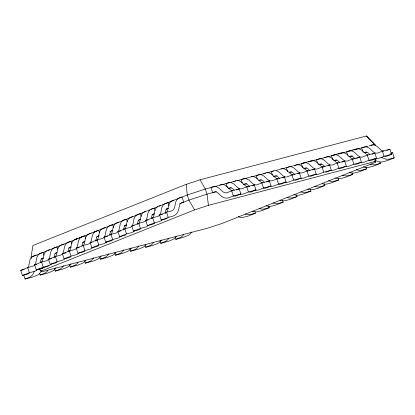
<?xml version="1.0" encoding="UTF-8"?>
<svg xmlns="http://www.w3.org/2000/svg" width="415" height="415" viewBox="0 0 415 415"><rect width="100%" height="100%" fill="white"/><g stroke="black" fill="none" stroke-linecap="round" stroke-linejoin="round"><path stroke-width="0.62" d="M39.181 269.133L41.822 271.794L208.231 227.985L222.087 223.436L375.414 162.286L374.849 161.539L375.295 158.374M31.41 258.41L31.037 257.274L32.899 245.483L186.226 184.333L200.082 179.788L366.492 135.975L375.606 145.385M375.414 162.286L376.006 158.566M40.281 262.633L40.629 260.874A5.39 3.88 68.3 0 1 42.973 258.037M54.054 257.679L54.515 255.334A5.39 3.88 68.3 0 1 56.86 252.496M68.05 251.557L68.397 249.799A5.39 3.88 68.3 0 1 70.742 246.961M81.937 246.017L82.284 244.264A5.39 3.88 68.3 0 1 84.629 241.421M95.704 241.068L96.166 238.724A5.39 3.88 68.3 0 1 98.511 235.886M109.705 234.942L110.053 233.189A5.39 3.88 68.3 0 1 112.398 230.351M123.473 229.993L123.935 227.648A5.39 3.88 68.3 0 1 126.285 224.811M137.36 224.453L137.822 222.113A5.39 3.88 68.3 0 1 140.166 219.276M151.361 218.332L151.708 216.573A5.39 3.88 68.3 0 1 154.053 213.735M165.129 213.383L165.59 211.038A5.39 3.88 68.3 0 1 167.935 208.2M69.056 251.397A8.077 5.82 68.3 0 0 70.503 248.803L71.489 244.046A10.78 7.766 68.3 0 1 75.442 239.258L84.842 235.813L85.77 238.656M82.938 245.862A8.077 5.82 68.3 0 0 84.39 243.263L85.371 238.506A10.78 7.766 68.3 0 1 89.329 233.723L98.723 230.278L99.47 232.55M31.037 257.274L46.677 251.039M47.881 250.556L77.953 238.563M79.151 238.085L89.375 234.008M94.096 232.125L118.503 222.388M119.702 221.911L145.473 211.634M147.87 210.68L149.67 209.959M150.868 209.482L158.058 206.613M159.256 206.136L162.255 204.943M162.364 204.901L173.641 200.398M174.84 199.921L187.243 194.977L205.337 189.038L218.523 185.567M219.125 185.329L220.801 184.685A10.78 7.449 75.3 0 1 226.611 186.268L230.118 189.546A8.077 5.582 75.3 0 0 232.732 190.812M233.593 181.599L235.87 180.717A10.78 7.449 75.3 0 1 241.68 182.299L245.187 185.583A8.077 5.582 75.3 0 0 248.248 186.895M41.132 259.027L43.534 258.068M54.962 253.508L57.005 252.694M68.579 248.082L71.204 247.034M82.627 242.474L85.034 241.514M96.347 237.007L99.242 235.85M110.032 231.549L112.548 230.543M124.116 225.931L126.43 225.008M138.33 220.261L140.742 219.302M151.885 214.856L154.198 213.933M166.031 209.217L168.438 208.252M179.654 203.781L188.913 200.092L207.007 194.147L216.34 191.694M29.18 273.34A13.472 9.706 68.3 0 1 27.131 274.253L22.42 275.493L20.75 270.378L27.691 267.613L32.827 266.228A8.077 5.82 68.3 0 0 35.794 262.643L36.774 257.886A10.78 7.766 68.3 0 1 40.732 253.103L43.186 252.429L44.115 255.267M43.067 267.805A13.472 9.706 68.3 0 1 41.012 268.713L36.307 269.952L34.637 264.843L41.578 262.072L46.713 260.693A8.077 5.82 68.3 0 0 49.676 257.108L50.661 252.351A10.78 7.766 68.3 0 1 54.614 247.568L57.073 246.889L57.815 249.161M56.954 262.264A13.472 9.706 68.3 0 1 54.899 263.177L50.189 264.417L48.519 259.302L55.46 256.537L60.6 255.152A8.077 5.82 68.3 0 0 63.562 251.568L64.543 246.816A10.78 7.766 68.3 0 1 68.501 242.028L70.955 241.354L71.702 243.626M70.835 256.729A13.472 9.706 68.3 0 1 68.786 257.637L64.076 258.877L62.406 253.767L69.347 250.997L74.482 249.617A8.077 5.82 68.3 0 0 77.444 246.033L78.43 241.276A10.78 7.766 68.3 0 1 82.383 236.493M84.722 251.189A13.472 9.706 68.3 0 1 82.668 252.102L77.958 253.342L76.287 248.232L83.228 245.462L88.369 244.082A8.077 5.82 68.3 0 0 91.331 240.493L92.317 235.741A10.78 7.766 68.3 0 1 96.27 230.953M98.604 245.654A13.472 9.706 68.3 0 1 96.555 246.567L91.845 247.807L90.174 242.692L97.115 239.922L102.251 238.542A8.077 5.82 68.3 0 0 105.213 234.957L106.199 230.201A10.78 7.766 68.3 0 1 110.151 225.418L112.61 224.743L113.539 227.581M112.491 240.114A13.472 9.706 68.3 0 1 110.437 241.027L105.726 242.267L104.056 237.157L111.002 234.387L116.138 233.007A8.077 5.82 68.3 0 0 119.1 229.422L120.085 224.665A10.78 7.766 68.3 0 1 124.038 219.877L126.497 219.203L127.239 221.475M125.724 234.957A13.472 9.706 68.3 0 1 124.324 235.492L119.613 236.732L117.943 231.617L124.884 228.852L130.019 227.467A8.077 5.82 68.3 0 0 132.987 223.882L133.967 219.125A10.78 7.766 68.3 0 1 137.925 214.342L140.379 213.668L141.308 216.506M140.26 229.044A13.472 9.706 68.3 0 1 138.205 229.952L133.5 231.191L131.825 226.082L138.771 223.312L143.906 221.932A8.077 5.82 68.3 0 0 146.869 218.347L147.854 213.59A10.78 7.766 68.3 0 1 151.807 208.802L154.266 208.128L155.008 210.4M154.759 223.057A13.472 9.706 68.3 0 1 152.092 224.416L147.382 225.656L145.712 220.541L152.653 217.776L157.788 216.391A8.077 5.82 68.3 0 0 160.755 212.807L161.736 208.05A10.78 7.766 68.3 0 1 165.694 203.267L168.148 202.593L169.076 205.43M159.599 215.006L166.54 212.236L171.675 210.856A8.077 5.82 68.3 0 0 174.637 207.272L175.623 202.515A10.78 7.766 68.3 0 1 179.576 197.732L182.035 197.052L183.705 202.167L181.822 202.66A5.39 3.88 68.3 0 0 179.477 205.503L178.782 209.015A13.472 9.706 68.3 0 1 172.92 216.111L168.21 217.351L161.269 220.116L159.599 215.006L162.493 214.244M263.733 173.662L266.01 172.785A10.78 7.449 75.3 0 1 271.82 174.367L275.327 177.646A8.077 5.582 75.3 0 0 278.387 178.964M228.307 188.462L229.464 188A5.39 3.725 75.3 0 1 232.908 188.939L234.19 190.163M279.399 169.455L281.08 168.817A10.78 7.449 75.3 0 1 286.889 170.399L290.396 173.678A8.077 5.582 75.3 0 0 293.011 174.943M243.377 184.499L244.534 184.037A5.39 3.725 75.3 0 1 247.978 184.971L249.69 186.6M293.867 165.73L296.149 164.848A10.78 7.449 75.3 0 1 301.959 166.431L305.466 169.709A8.077 5.582 75.3 0 0 308.08 170.975M231.684 190.853L226.938 192.716A8.077 5.582 75.3 0 1 222.585 191.533L219.079 188.249A10.78 7.449 75.3 0 0 213.269 186.672L210.986 187.549L212.656 192.664L214.394 191.969A5.39 3.725 75.3 0 1 217.839 192.908L220.401 195.351A13.472 9.306 75.3 0 0 229.018 197.696L233.355 195.963L240.892 193.981L239.222 188.867L231.684 190.853L233.355 195.963M236.55 189.935L239.222 188.867M22.42 275.493L29.361 272.722L34.072 271.483A13.472 9.706 68.3 0 0 37.314 269.605M36.307 269.952L43.248 267.187L47.958 265.948A13.472 9.706 68.3 0 0 51.201 264.07M50.189 264.417L57.13 261.647L61.84 260.407A13.472 9.706 68.3 0 0 65.082 258.529M64.076 258.877L71.017 256.112L75.727 254.872A13.472 9.706 68.3 0 0 78.969 252.994M77.958 253.342L84.904 250.572L89.609 249.332A13.472 9.706 68.3 0 0 92.851 247.459M91.845 247.807L98.786 245.037L103.496 243.797A13.472 9.706 68.3 0 0 106.738 241.919M105.726 242.267L112.672 239.497L117.383 238.257A13.472 9.706 68.3 0 0 120.62 236.384M119.613 236.732L126.554 233.961L131.264 232.722A13.472 9.706 68.3 0 0 134.507 230.844M133.5 231.191L140.441 228.426L145.151 227.187A13.472 9.706 68.3 0 0 148.388 225.309M147.382 225.656L154.323 222.886L159.033 221.646A13.472 9.706 68.3 0 0 162.275 219.768M308.936 161.762L311.219 160.885A10.78 7.449 75.3 0 1 317.029 162.462L320.536 165.746A8.077 5.582 75.3 0 0 323.596 167.058M41.728 268.484L48.669 265.714M249.514 192.197A13.472 9.306 75.3 0 0 251.62 191.746L255.962 190.013L254.291 184.903L246.754 186.885L242.007 188.747A8.077 5.582 75.3 0 1 237.655 187.564L234.148 184.281A10.78 7.449 75.3 0 0 228.338 182.704L226.056 183.58L227.358 187.559M273.516 176.562L274.673 176.1A5.39 3.725 75.3 0 1 278.117 177.039L279.824 178.668M252.154 185.754L254.291 184.903M324.006 157.793L326.289 156.917A10.78 7.449 75.3 0 1 332.099 158.494L335.605 161.777A8.077 5.582 75.3 0 0 338.22 163.043M263.852 188.223A13.472 9.306 75.3 0 0 266.689 187.777L271.031 186.044L269.361 180.935L261.824 182.916L257.077 184.784A8.077 5.582 75.3 0 1 252.719 183.596L249.213 180.318A10.78 7.449 75.3 0 0 243.408 178.735L241.125 179.617L242.241 183.025M39.005 268.764L41.256 271.042L194.583 209.897L208.439 205.347L374.849 161.539M266.689 181.998L269.361 180.935M23.785 275.046L25.087 279.025L29.424 277.293A13.472 9.306 75.3 0 0 34.3 271.249M339.076 153.825L341.358 152.948A10.78 7.449 75.3 0 1 347.168 154.53L350.675 157.809A8.077 5.582 75.3 0 0 353.73 159.127M278.921 184.255A13.472 9.306 75.3 0 0 281.759 183.809L286.101 182.076L284.425 176.966L276.893 178.948L272.141 180.816A8.077 5.582 75.3 0 1 267.789 179.628L264.282 176.349A10.78 7.449 75.3 0 0 258.478 174.767L256.195 175.649L257.31 179.057M303.656 168.625L304.812 168.163A5.39 3.725 75.3 0 1 308.257 169.102L309.964 170.731M240.892 193.981L236.55 195.709A13.472 9.306 75.3 0 1 233.712 196.16M282.293 177.817L284.425 176.966M39.601 273.35L40.156 275.057L44.493 273.324A13.472 9.306 75.3 0 0 47.933 270.43M255.962 190.013L248.424 191.995L244.087 193.727A13.472 9.306 75.3 0 1 240.508 194.09M354.747 149.623L356.428 148.98A10.78 7.449 75.3 0 1 362.233 150.562L365.745 153.841A8.077 5.582 75.3 0 0 367.913 155.008M294.723 180.297A13.472 9.306 75.3 0 0 296.829 179.84L301.171 178.113L299.495 172.998L291.963 174.985L287.211 176.847A8.077 5.582 75.3 0 1 282.859 175.664L279.352 172.381A10.78 7.449 75.3 0 0 273.547 170.798L271.265 171.68L272.38 175.089M318.72 164.662L319.882 164.2A5.39 3.725 75.3 0 1 323.327 165.134L325.033 166.768M297.897 173.636L299.495 172.998M54.484 268.816L55.226 271.088L59.563 269.361A13.472 9.306 75.3 0 0 63.438 265.75M271.031 186.044L263.494 188.031L259.157 189.759A13.472 9.306 75.3 0 1 254.836 189.956M369.215 145.893L371.498 145.011A10.78 7.449 75.3 0 1 377.302 146.594L380.809 149.877A8.077 5.582 75.3 0 0 383.87 151.19M309.792 176.328A13.472 9.306 75.3 0 0 311.898 175.872L316.235 174.144L314.565 169.03L307.033 171.016L302.281 172.879A8.077 5.582 75.3 0 1 297.929 171.696L294.422 168.412A10.78 7.449 75.3 0 0 288.617 166.835L286.334 167.712L287.637 171.691M333.79 160.693L334.947 160.232A5.39 3.725 75.3 0 1 338.396 161.17L339.678 162.39M312.433 169.885L314.565 169.03M69.554 264.848L70.296 267.12L74.633 265.393A13.472 9.306 75.3 0 0 78.072 262.493M286.101 182.076L278.564 184.063L274.227 185.79A13.472 9.306 75.3 0 1 270.647 186.153M325.583 172.287A13.472 9.306 75.3 0 0 326.968 171.909L331.305 170.176L329.635 165.066L322.102 167.048L317.351 168.91A8.077 5.582 75.3 0 1 312.998 167.727L309.491 164.449A10.78 7.449 75.3 0 0 303.687 162.867L301.404 163.743L302.701 167.722M348.859 156.725L350.016 156.263A5.39 3.725 75.3 0 1 353.466 157.202L355.173 158.831M328.032 165.704L329.635 165.066M84.805 261.45L85.366 263.157L89.702 261.424A13.472 9.306 75.3 0 0 93.577 257.819M301.171 178.113L293.633 180.094L289.296 181.827A13.472 9.306 75.3 0 1 284.97 182.024M339.2 168.386A13.472 9.306 75.3 0 0 342.038 167.94L346.375 166.208L344.704 161.098L337.172 163.079L332.42 164.947A8.077 5.582 75.3 0 1 328.068 163.759L324.561 160.481A10.78 7.449 75.3 0 0 318.751 158.898L316.474 159.78L317.589 163.188M363.929 152.756L365.086 152.295A5.39 3.725 75.3 0 1 368.53 153.234L369.817 154.458M342.038 162.161L344.704 161.098M99.875 257.482L100.435 259.188L104.772 257.456A13.472 9.306 75.3 0 0 108.647 253.85M316.235 174.144L308.703 176.126L304.366 177.859A13.472 9.306 75.3 0 1 300.787 178.222M355.001 164.428A13.472 9.306 75.3 0 0 357.108 163.972L361.444 162.244L359.774 157.129L352.242 159.116L347.49 160.978A8.077 5.582 75.3 0 1 343.138 159.796L339.631 156.512A10.78 7.449 75.3 0 0 333.821 154.93L331.544 155.812L332.84 159.785M356.573 158.406L359.774 157.129M114.758 252.948L115.505 255.22L119.842 253.487A13.472 9.306 75.3 0 0 123.712 249.882M331.305 170.176L323.773 172.163L319.431 173.89A13.472 9.306 75.3 0 1 315.11 174.087M369.34 160.455A13.472 9.306 75.3 0 0 372.177 160.003L376.514 158.276L374.844 153.161L367.311 155.148L362.56 157.01A8.077 5.582 75.3 0 1 358.207 155.827L354.701 152.544A10.78 7.449 75.3 0 0 348.89 150.967L346.613 151.843L347.723 155.251M372.172 154.23L374.844 153.161M129.828 248.979L130.575 251.251L134.911 249.524A13.472 9.306 75.3 0 0 138.781 245.913M346.375 166.208L338.842 168.194L334.5 169.922A13.472 9.306 75.3 0 1 330.926 170.285M385.141 156.491A13.472 9.306 75.3 0 0 387.247 156.04L391.584 154.307L389.913 149.198L382.381 151.179L377.629 153.042A8.077 5.582 75.3 0 1 373.277 151.859L369.77 148.575A10.78 7.449 75.3 0 0 363.96 146.998L361.683 147.875L362.793 151.283M386.707 150.474L389.913 149.198M145.084 245.581L145.639 247.288L149.981 245.556A13.472 9.306 75.3 0 0 153.42 242.656M361.444 162.244L353.912 164.226L349.57 165.959A13.472 9.306 75.3 0 1 345.996 166.316M159.967 241.048L160.709 243.32L165.051 241.587A13.472 9.306 75.3 0 0 168.921 237.982M376.514 158.276L368.982 160.257L364.64 161.99A13.472 9.306 75.3 0 1 361.066 162.353M390.842 153.42L392.58 152.73L394.25 157.84L387.309 160.61L382.599 161.85A13.472 9.706 68.3 0 1 375.596 160.47M175.223 237.645L175.778 239.351L180.12 237.619A13.472 9.306 75.3 0 0 183.56 234.724M391.584 154.307L384.051 156.289L379.709 158.022A13.472 9.306 75.3 0 1 376.135 158.385M254.846 211.51L255.401 213.211L248.461 215.982L243.75 217.221A13.472 9.706 68.3 0 1 238.309 216.672M268.733 205.97L269.288 207.676L262.347 210.447L257.637 211.686A13.472 9.706 68.3 0 1 252.19 211.136M282.615 200.435L283.175 202.136L276.229 204.906L271.519 206.146A13.472 9.706 68.3 0 1 266.077 205.601M296.502 194.9L297.057 196.601L290.116 199.371L285.406 200.611A13.472 9.706 68.3 0 1 279.959 200.061M310.384 189.359L310.944 191.066L303.998 193.831L299.293 195.071A13.472 9.706 68.3 0 1 293.846 194.526M324.271 183.824L324.826 185.526L317.885 188.296L313.175 189.536A13.472 9.706 68.3 0 1 307.728 188.986M338.152 178.284L338.713 179.991L331.772 182.756L327.062 183.995A13.472 9.706 68.3 0 1 322.408 183.757M352.039 172.749L352.594 174.45L345.654 177.221L340.943 178.46A13.472 9.706 68.3 0 1 335.496 177.911M365.926 167.209L366.481 168.915L359.54 171.685L354.83 172.925A13.472 9.706 68.3 0 1 349.383 172.375M379.808 161.674L380.363 163.375L373.422 166.145L368.712 167.385A13.472 9.706 68.3 0 1 363.27 166.84M250.463 176.915L250.94 176.754A10.78 7.449 75.3 0 1 256.75 178.331L260.257 181.614A8.077 5.582 75.3 0 0 262.425 182.782M89.329 233.723L91.295 233.173M75.442 239.258L77.901 238.584M303.687 162.867L311.219 160.885M333.821 154.93L341.358 152.948M348.89 150.967L356.428 148.98M219.644 185.272L229.594 182.652M230.839 182.325L235.813 181.013M237.058 180.686L250.121 177.247M251.36 176.92L265.667 173.154M266.912 172.827L273.584 171.068M276.483 170.306L278.802 169.699M281.297 169.04L289.405 166.903M290.65 166.576L292.523 166.083M293.773 165.756L306.618 162.374M308.117 161.98L309.989 161.487M311.24 161.155L336.814 154.422M338.064 154.095L339.932 153.602M341.182 153.275L352.408 150.318M353.658 149.991L368.058 146.199M371.124 145.39L374.864 144.404L375.238 145.541M174.601 199.952L172.635 200.497A10.78 7.766 68.3 0 0 168.682 205.285L167.696 210.037A8.077 5.82 68.3 0 1 166.249 212.636M160.719 205.487L158.748 206.037A10.78 7.766 68.3 0 0 154.795 210.82L153.809 215.577A8.077 5.82 68.3 0 1 152.362 218.176M228.774 188.42L231.264 187.762M243.704 184.488L246.852 183.658M258.633 180.556L261.346 179.845M274.097 176.489L276.992 175.727M289.167 172.521L291.698 171.851M304.174 168.568L306.669 167.909M318.725 164.739L321.641 163.972M334.117 160.683L336.69 160.008M349.088 156.746L352.34 155.89M363.934 152.834L366.829 152.072M147.32 210.898L144.866 211.572A10.78 7.766 68.3 0 0 140.913 216.36L139.928 221.112A8.077 5.82 68.3 0 1 138.797 223.363M132.95 216.563L130.979 217.112A10.78 7.766 68.3 0 0 127.026 221.895L126.041 226.652A8.077 5.82 68.3 0 1 124.593 229.251M119.551 221.973L117.097 222.648A10.78 7.766 68.3 0 0 113.139 227.43L112.159 232.187A8.077 5.82 68.3 0 1 110.364 235.098M105.669 227.508L103.211 228.188A10.78 7.766 68.3 0 0 99.258 232.971L98.272 237.728A8.077 5.82 68.3 0 1 97.141 239.974M390.842 153.187L392.58 152.73M145.712 220.541L148.031 219.934M131.825 226.082L134.144 225.47M64.014 244.124L61.555 244.798A10.78 7.766 68.3 0 0 57.602 249.581L56.616 254.338A8.077 5.82 68.3 0 1 54.827 257.243M394.25 157.84L389.54 159.08A13.472 9.706 68.3 0 1 381.779 157.181M161.269 220.116L165.974 218.876A13.472 9.706 68.3 0 0 167.375 218.342M117.943 231.617L120.838 230.854M49.639 249.788L47.673 250.333A10.78 7.766 68.3 0 0 43.72 255.121L42.735 259.873A8.077 5.82 68.3 0 1 41.287 262.472M380.363 163.375L375.658 164.615A13.472 9.706 68.3 0 1 370.211 164.07M104.056 237.157L107.537 236.239M36.245 255.194L33.786 255.873A10.78 7.766 68.3 0 0 29.833 260.656L28.848 265.413A8.077 5.82 68.3 0 1 27.4 268.012M366.481 168.915L361.771 170.155A13.472 9.706 68.3 0 1 356.324 169.605M90.174 242.692L91.912 242.236M352.594 174.45L347.889 175.69A13.472 9.706 68.3 0 1 342.442 175.146M76.287 248.232L79.187 247.47M338.713 179.991L334.002 181.231A13.472 9.706 68.3 0 1 328.556 180.681M62.406 253.767L65.881 252.854M324.826 185.526L320.115 186.766A13.472 9.706 68.3 0 1 314.674 186.221M48.519 259.302L51.419 258.54M310.944 191.066L306.234 192.306A13.472 9.706 68.3 0 1 300.787 191.756M34.637 264.843L36.951 264.231M297.057 196.601L292.347 197.841A13.472 9.706 68.3 0 1 286.9 197.291M20.75 270.378L24.226 269.465M283.175 202.136L278.465 203.376A13.472 9.706 68.3 0 1 273.018 202.831M269.288 207.676L264.578 208.916A13.472 9.706 68.3 0 1 259.131 208.366M255.401 213.211L250.696 214.451A13.472 9.706 68.3 0 1 245.249 213.907M25.087 279.025L32.619 277.038L36.961 275.311A13.472 9.306 75.3 0 0 41.215 270.938M40.156 275.057L47.689 273.075L52.031 271.343A13.472 9.306 75.3 0 0 55.901 267.737M55.226 271.088L62.758 269.107L67.1 267.374A13.472 9.306 75.3 0 0 70.97 263.769M70.296 267.12L77.828 265.138L82.17 263.406A13.472 9.306 75.3 0 0 85.609 260.511M85.366 263.157L92.898 261.17L97.24 259.442A13.472 9.306 75.3 0 0 101.11 255.832M100.435 259.188L107.967 257.201L112.309 255.474A13.472 9.306 75.3 0 0 115.749 252.574M115.505 255.22L123.037 253.238L127.374 251.506A13.472 9.306 75.3 0 0 131.249 247.9M130.575 251.251L138.107 249.27L142.444 247.537A13.472 9.306 75.3 0 0 145.888 244.643M145.639 247.288L153.177 245.301L157.513 243.574A13.472 9.306 75.3 0 0 161.388 239.963M160.709 243.32L168.246 241.333L172.583 239.605A13.472 9.306 75.3 0 0 176.458 236M175.778 239.351L183.316 237.37L187.653 235.637A13.472 9.306 75.3 0 0 191.528 232.032M294.894 174.699L293.187 173.071A5.39 3.725 75.3 0 0 289.743 172.132M264.329 182.226L263.048 181.007A5.39 3.725 75.3 0 0 259.603 180.069M374.257 144.021L366.492 135.975M41.256 271.042L41.822 271.794M194.583 209.897L188.913 200.092L187.243 194.977L186.226 184.333M200.082 179.788L205.337 189.038L207.007 194.147L208.439 205.347M382.381 151.179L384.051 156.289M367.311 155.148L368.982 160.257M352.242 159.116L353.912 164.226M337.172 163.079L338.842 168.194M322.102 167.048L323.773 172.163M307.033 171.016L308.703 176.126M291.963 174.985L293.633 180.094M276.893 178.948L278.564 184.063M261.824 182.916L263.494 188.031M246.754 186.885L248.424 191.995M166.54 212.236L168.21 217.351M152.653 217.776L154.323 222.886M138.771 223.312L140.441 228.426M124.884 228.852L126.554 233.961M111.002 234.387L112.672 239.497M97.115 239.922L98.786 245.037M83.228 245.462L84.904 250.572M69.347 250.997L71.017 256.112M55.46 256.537L57.13 261.647M41.578 262.072L43.248 267.187M27.691 267.613L29.361 272.722M96.825 240.321A8.077 5.82 68.3 0 1 96.482 240.633M138.48 223.711A8.077 5.82 68.3 0 1 138.133 224.022M165.901 212.947A8.077 5.82 68.3 0 1 165.533 213.217"/></g></svg>
